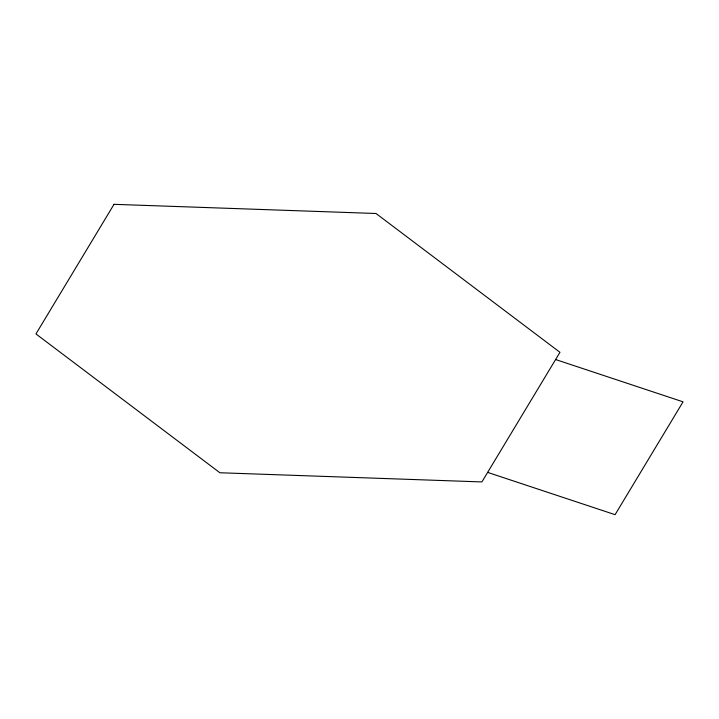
<?xml version="1.0" encoding="UTF-8"?>
<svg xmlns="http://www.w3.org/2000/svg" width="719" height="719" viewBox="0 0 719 719"><rect width="100%" height="100%" fill="white"/><g stroke="black" fill="none" stroke-linecap="round" stroke-linejoin="round"><path stroke-width="1.08" d="M555.607 359.536L683.05 401.831L615.087 514.678L487.635 472.392M114.024 204.322L35.95 333.94L219.888 472.751L481.892 481.928L559.957 352.31L376.028 213.498L114.024 204.322"/></g></svg>
